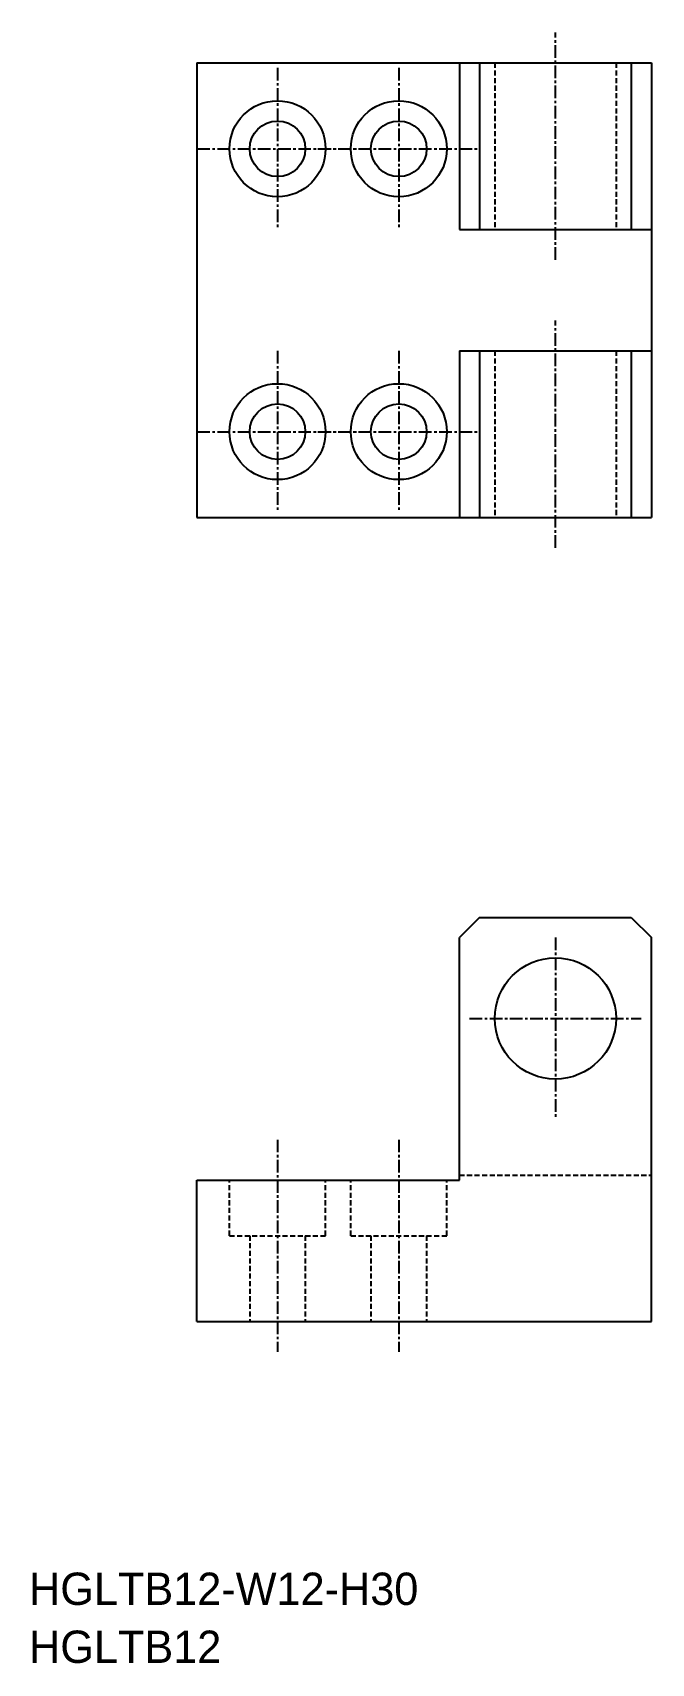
# Model space of a CAD drawing. Extents: x -215 to -154, y 394 to 555.
import ezdxf

# ---------------------------------------------------------------- set-up
doc = ezdxf.new("R2010")
doc.units = 0
doc.linetypes.add('CENTER', pattern=[2, 1.25, -0.25, 0.25, -0.25])
doc.linetypes.add('DASHED', pattern=[0.75, 0.5, -0.25])
doc.layers.get('0').update_dxf_attribs({"linetype": 'CONTINUOUS'})
doc.layers.add('CENTER', color=1, linetype='CENTER')
doc.layers.add('DASHED', color=2, linetype='DASHED')

msp = doc.modelspace()

# ---------------------------------------------------------------- linework, layer by layer
at = {"color": 7, "linetype": 'CONTINUOUS'}
for p, q in [((-199.16, 551.99), (-154.16, 551.99)), ((-199.16, 551.99), (-199.16, 506.99)), ((-173.16, 551.99), (-173.16, 535.49)), ((-171.16, 551.99), (-171.16, 535.49)), ((-156.16, 551.99), (-156.16, 535.49)), ((-154.16, 551.99), (-154.16, 506.99)), ((-173.16, 535.49), (-154.16, 535.49)), ((-173.16, 523.49), (-154.16, 523.49)), ((-173.16, 523.49), (-173.16, 506.99)), ((-171.16, 523.49), (-171.16, 506.99)), ((-156.16, 523.49), (-156.16, 506.99)), ((-199.16, 506.99), (-154.16, 506.99)), ((-171.16, 467.41), (-173.16, 465.41)), ((-171.16, 467.41), (-156.16, 467.41)), ((-156.16, 467.41), (-154.16, 465.41)), ((-173.16, 441.41), (-173.16, 465.41)), ((-154.16, 427.41), (-154.16, 465.41)), ((-199.16, 441.41), (-173.16, 441.41)), ((-199.16, 427.41), (-199.16, 441.41)), ((-199.16, 427.41), (-154.16, 427.41))]:
    msp.add_line(p, q, dxfattribs=at)
at = {"color": 3, "linetype": 'DASHED'}
for p, q in [((-169.66, 551.99), (-169.66, 535.49)), ((-157.66, 551.99), (-157.66, 535.49)), ((-169.66, 523.49), (-169.66, 506.99)), ((-157.66, 523.49), (-157.66, 506.99)), ((-195.91, 435.91), (-195.91, 441.41)), ((-186.41, 435.91), (-186.41, 441.41)), ((-183.91, 435.91), (-183.91, 441.41)), ((-174.41, 435.91), (-174.41, 441.41)), ((-173.16, 441.91), (-154.16, 441.91)), ((-195.91, 435.91), (-186.41, 435.91)), ((-193.91, 435.91), (-193.91, 427.41)), ((-188.41, 435.91), (-188.41, 427.41)), ((-183.91, 435.91), (-174.41, 435.91)), ((-181.91, 435.91), (-181.91, 427.41)), ((-176.41, 435.91), (-176.41, 427.41))]:
    msp.add_line(p, q, dxfattribs=at)
at = {"color": 7, "linetype": 'CONTINUOUS'}
for centre, radius in [((-191.16, 543.49), 4.75), ((-179.16, 543.49), 4.75), ((-191.16, 543.49), 2.75), ((-179.16, 543.49), 2.75), ((-191.16, 515.49), 4.75), ((-179.16, 515.49), 4.75), ((-191.16, 515.49), 2.75), ((-179.16, 515.49), 2.75), ((-163.66, 457.41), 6)]:
    msp.add_circle(centre, radius, dxfattribs=at)
at = {"layer": 'CENTER', "color": 1, "linetype": 'CENTER'}
for p, q in [((-163.66, 532.49), (-163.66, 554.99)), ((-191.16, 551.49), (-191.16, 535.49)), ((-179.16, 551.49), (-179.16, 535.49)), ((-199.1, 543.49), (-183.16, 543.49)), ((-187.16, 543.49), (-171.16, 543.49)), ((-163.66, 503.99), (-163.66, 526.49)), ((-191.16, 523.49), (-191.16, 507.49)), ((-179.16, 523.49), (-179.16, 507.49)), ((-199.1, 515.49), (-183.16, 515.49)), ((-187.16, 515.49), (-171.16, 515.49)), ((-163.66, 465.43), (-163.66, 447.43)), ((-172.16, 457.41), (-155.16, 457.41)), ((-191.16, 445.41), (-191.16, 424.41)), ((-179.16, 445.41), (-179.16, 424.41))]:
    msp.add_line(p, q, dxfattribs=at)
at = {"layer": 'DASHED', "linetype": 'CENTER'}
msp.add_line((-173.16, 523.49), (-173.16, 523.49), dxfattribs=at)

# ---------------------------------------------------------------- texts
at = {"color": 7, "linetype": 'CONTINUOUS'}
for s, p in [('HGLTB12-W12-H30', (-215.75, 399.36)), ('HGLTB12', (-215.75, 393.62))]:
    msp.add_text(s, height=3.2, dxfattribs=at).set_placement(p)

doc.saveas('drawing.dxf')
